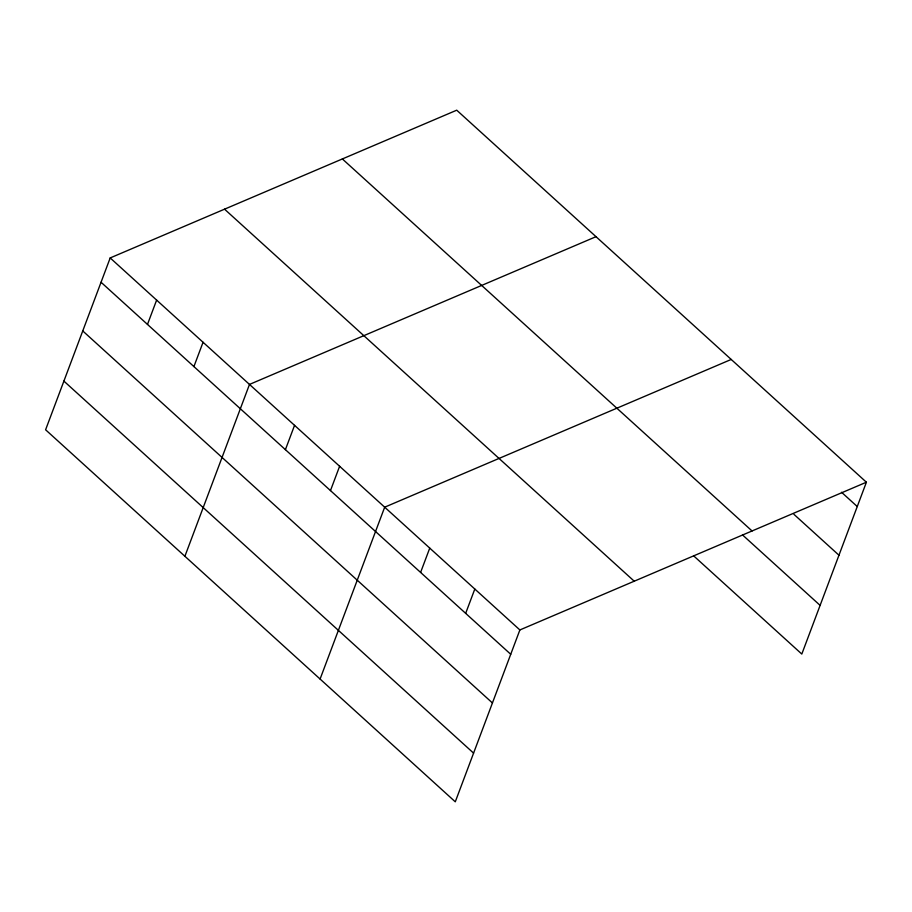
<?xml version="1.0" encoding="UTF-8"?>
<svg xmlns="http://www.w3.org/2000/svg" width="912" height="912" viewBox="0 0 912 912"><rect width="100%" height="100%" fill="white"/><g stroke="black" fill="none" stroke-linecap="round" stroke-linejoin="round"><path stroke-width="1.37" d="M110.192 257.936L45.6 429.78L455.282 801.808L519.874 629.953L866.4 482.22L456.718 110.192L110.192 257.936L519.874 629.953M147.482 324.421L156.625 300.105M193.914 366.578L203.057 342.262M184.897 556.274L249.489 384.419L596.003 236.687M285.41 449.662L294.553 425.345M330.475 490.588L339.617 466.271M320.089 679.041L384.682 507.186L731.207 359.453M420.603 572.428L429.746 548.112M465.667 613.354L474.81 589.038M866.4 482.22L801.808 654.064L693.861 556.035M841.537 492.263L857.257 506.536M793.896 514.3L838.96 555.214M342.365 158.95L752.047 530.966M742.55 534.956L820.105 605.374M224.546 209.179L634.228 581.206M101.05 282.253L510.731 654.28M82.753 330.942L492.434 702.958M63.897 381.102L473.579 753.118"/></g></svg>
